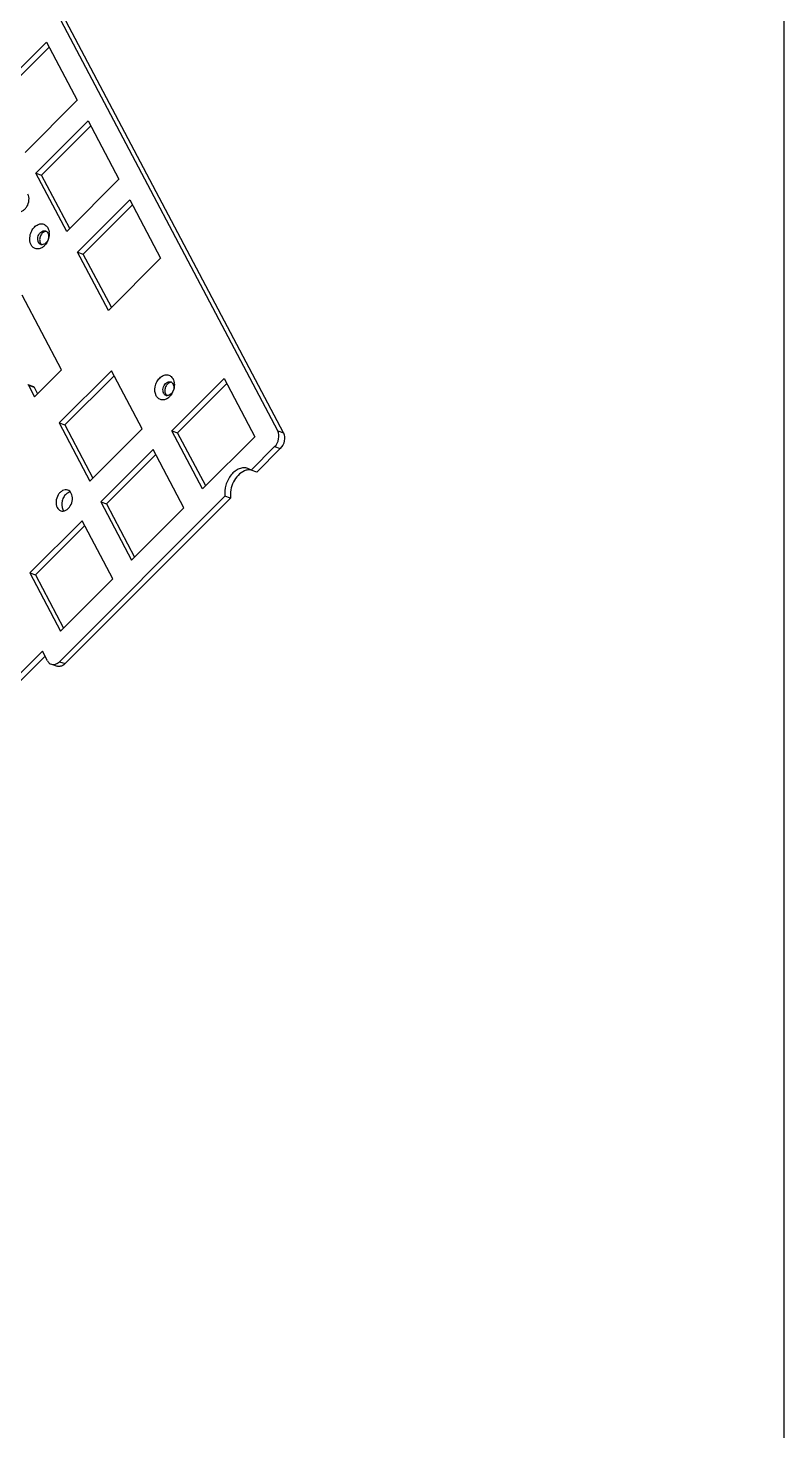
# Model space of a CAD drawing. Header units: millimetres. Extents: x 1236 to 3247, y -1329 to 363.
# Drawn here: x 1914.4 to 2046.3, y -5.6 to 239.2 of the extents above; entities that cross this region are included whole.
import ezdxf

# ---------------------------------------------------------------- set-up
doc = ezdxf.new("R2010")
doc.units = ezdxf.units.MM
doc.header["$LTSCALE"] = 30.734
doc.layers.get('0').update_dxf_attribs({"linetype": 'CONTINUOUS'})

msp = doc.modelspace()

# ---------------------------------------------------------------- linework, layer by layer
at = {"color": 7, "linetype": 'Continuous'}
for p, q in [((1958.005, 168.9), (1909.844, 260.138)), ((1958.988, 168.564), (1910.827, 259.802)), ((1908.553, 227.643), (1917.671, 236.761)), ((1909.536, 227.308), (1918.127, 235.898)), ((1917.671, 236.761), (1923.029, 226.61)), ((1923.029, 226.61), (1913.911, 217.492)), ((1915.825, 213.867), (1924.943, 222.985)), ((1924.943, 222.985), (1930.301, 212.834)), ((1916.808, 213.531), (1925.398, 222.122)), ((1921.183, 203.716), (1915.825, 213.867)), ((1915.825, 213.867), (1916.808, 213.531)), ((1921.71, 204.244), (1916.808, 213.531)), ((1930.301, 212.834), (1921.183, 203.716)), ((1923.097, 200.091), (1932.215, 209.209)), ((1924.08, 199.755), (1932.67, 208.346)), ((1932.215, 209.209), (1937.573, 199.058)), ((1923.097, 200.091), (1924.08, 199.755)), ((1928.455, 189.94), (1923.097, 200.091)), ((1928.982, 190.467), (1924.08, 199.755)), ((1937.573, 199.058), (1928.455, 189.94)), ((1920.278, 179.548), (1913.389, 192.599)), ((1915.589, 174.858), (1920.278, 179.548)), ((1928.993, 179.4), (1919.875, 170.282)), ((1934.351, 169.25), (1928.993, 179.4)), ((1915.434, 176.612), (1914.452, 176.948)), ((1914.517, 176.889), (1915.5, 176.553)), ((1914.517, 176.889), (1915.589, 174.858)), ((1915.5, 176.553), (1916.116, 175.386)), ((1929.449, 178.537), (1920.858, 169.947)), ((1939.554, 168.913), (1948.672, 178.031)), ((1940.537, 168.577), (1949.128, 177.168)), ((1948.672, 178.031), (1954.03, 167.88)), ((1919.875, 170.282), (1920.858, 169.947)), ((1919.875, 170.282), (1925.233, 160.132)), ((1920.858, 169.947), (1925.761, 160.659)), ((1925.233, 160.132), (1934.351, 169.25)), ((1939.554, 168.913), (1940.537, 168.577)), ((1944.912, 158.762), (1939.554, 168.913)), ((1945.44, 159.29), (1940.537, 168.577)), ((1954.03, 167.88), (1944.912, 158.762)), ((1958.005, 168.9), (1958.988, 168.564)), ((1936.265, 165.624), (1927.147, 156.506)), ((1936.721, 164.761), (1928.13, 156.17)), ((1941.623, 155.473), (1936.265, 165.624)), ((1953.368, 162.048), (1957.468, 166.148)), ((1954.351, 161.712), (1958.45, 165.812)), ((1957.468, 166.148), (1958.45, 165.812)), ((1953.368, 162.048), (1952.807, 162.347)), ((1954.351, 161.712), (1953.368, 162.048)), ((1919.931, 128.61), (1948.802, 157.482)), ((1920.913, 128.275), (1949.785, 157.146)), ((1949.785, 157.146), (1948.802, 157.482)), ((1927.147, 156.506), (1928.13, 156.17)), ((1927.147, 156.506), (1932.505, 146.355)), ((1928.13, 156.17), (1933.032, 146.883)), ((1932.505, 146.355), (1941.623, 155.473)), ((1923.858, 153.217), (1914.74, 144.099)), ((1924.314, 152.354), (1915.723, 143.763)), ((1929.216, 143.066), (1923.858, 153.217)), ((1914.74, 144.099), (1915.723, 143.763)), ((1914.74, 144.099), (1920.098, 133.948)), ((1915.723, 143.763), (1920.625, 134.476)), ((1920.098, 133.948), (1929.216, 143.066)), ((1754.157, -32.325), (1916.957, 130.474)), ((1917.862, 128.758), (1916.957, 130.474)), ((1755.14, -32.661), (1917.412, 129.611)), ((1918.518, 128.168), (1919.501, 127.832)), ((1919.931, 128.61), (1920.913, 128.275))]:
    msp.add_line(p, q, dxfattribs=at)
msp.add_lwpolyline([(1235.555, 363.154), (2046.339, 363.154), (2046.339, -194.995), (1235.555, -194.995)], close=True)
for centre, radius, start, end in [((1917.275, 203.173), 0.663, 55.92256, 71.06725), ((1915.658, 203.291), 2.472, 3.46485, 8.58895), ((1916.919, 202.093), 0.702, 228.9724, 234.99278), ((1916.895, 202.062), 0.663, 251.21511, 265.94406), ((1915.821, 202.632), 2.043, 304.06906, 306.0763), ((1939.118, 176.827), 0.663, 55.92256, 71.06725), ((1937.501, 176.945), 2.472, 3.46485, 8.58895), ((1938.762, 175.747), 0.702, 228.9724, 234.99278), ((1938.738, 175.716), 0.663, 251.21511, 265.94406), ((1937.664, 176.286), 2.043, 304.06906, 306.0763), ((1953.141, 160.006), 2.111, 85.17092, 94.60394), ((1922.044, 157.058), 1.223, 101.61412, 104.93961)]:
    msp.add_arc(centre, radius, start, end, dxfattribs=at)
for points, knots in [([(1912.563, 207.206), (1912.702, 207.159), (1913.016, 207.127), (1913.483, 207.278), (1913.909, 207.596), (1914.382, 208.204), (1914.69, 209.13), (1914.583, 209.924), (1914.415, 210.242)], [0, 0, 0, 0, 0.1026322, 0.2135282, 0.3365409, 0.470446, 0.7481745, 1, 1, 1, 1]), ([(1914.965, 201.376), (1914.717, 201.845), (1914.665, 202.749), (1915.033, 203.794), (1915.518, 204.484), (1916.145, 204.943), (1916.848, 205.094), (1917.503, 204.862), (1917.791, 204.506), (1917.896, 204.307)], [0, 0, 0, 0, 0.2627492, 0.4075592, 0.5469758, 0.6729101, 0.7839529, 0.88842, 1, 1, 1, 1]), ([(1916.151, 202.212), (1916.115, 202.526), (1916.243, 203.157), (1916.686, 203.65), (1916.956, 203.766)], [0, 0, 0, 0, 0.5184334, 1, 1, 1, 1]), ([(1916.935, 203.412), (1916.881, 203.357), (1916.675, 203.113), (1916.546, 202.807), (1916.5, 202.571)], [0, 0, 0, 0, 0.2421146, 1, 1, 1, 1]), ([(1917.283, 203.654), (1917.252, 203.641), (1917.125, 203.577), (1917.012, 203.488), (1916.935, 203.412)], [0, 0, 0, 0, 0.2388888, 1, 1, 1, 1]), ([(1916.956, 203.766), (1917.042, 203.804), (1917.221, 203.851), (1917.407, 203.829), (1917.49, 203.8)], [0, 0, 0, 0, 0.5166812, 1, 1, 1, 1]), ([(1917.646, 203.722), (1917.616, 203.724), (1917.492, 203.724), (1917.369, 203.692), (1917.283, 203.654)], [0, 0, 0, 0, 0.2412604, 1, 1, 1, 1]), ([(1917.896, 204.307), (1917.921, 204.259), (1918.018, 204.053), (1918.076, 203.831), (1918.102, 203.66)], [0, 0, 0, 0, 0.2393163, 1, 1, 1, 1]), ([(1917.9, 203.431), (1917.916, 203.401), (1917.976, 203.272), (1918.009, 203.131), (1918.021, 203.023)], [0, 0, 0, 0, 0.2380772, 1, 1, 1, 1]), ([(1918.125, 203.44), (1918.128, 203.397), (1918.134, 203.222), (1918.124, 203.046), (1918.107, 202.915)], [0, 0, 0, 0, 0.2458407, 1, 1, 1, 1]), ([(1916.966, 200.939), (1916.794, 200.823), (1916.427, 200.648), (1915.828, 200.629), (1915.297, 200.89), (1915.057, 201.202), (1914.965, 201.376)], [0, 0, 0, 0, 0.2674242, 0.5098094, 0.7463498, 1, 1, 1, 1]), ([(1916.272, 201.803), (1916.256, 201.833), (1916.196, 201.963), (1916.163, 202.104), (1916.151, 202.212)], [0, 0, 0, 0, 0.2380772, 1, 1, 1, 1]), ([(1916.459, 201.564), (1916.44, 201.58), (1916.367, 201.651), (1916.308, 201.735), (1916.272, 201.803)], [0, 0, 0, 0, 0.2427116, 1, 1, 1, 1]), ([(1916.5, 202.571), (1916.492, 202.531), (1916.467, 202.376), (1916.465, 202.216), (1916.478, 202.1)], [0, 0, 0, 0, 0.2562979, 1, 1, 1, 1]), ([(1916.599, 201.691), (1916.615, 201.662), (1916.679, 201.554), (1916.768, 201.46), (1916.845, 201.406)], [0, 0, 0, 0, 0.2609234, 1, 1, 1, 1]), ([(1917.564, 201.711), (1917.464, 201.611), (1917.245, 201.449), (1916.973, 201.392), (1916.848, 201.401)], [0, 0, 0, 0, 0.5314317, 1, 1, 1, 1]), ([(1917.533, 201.489), (1917.496, 201.439), (1917.345, 201.252), (1917.168, 201.085), (1917.024, 200.98)], [0, 0, 0, 0, 0.2586073, 1, 1, 1, 1]), ([(1918.107, 202.915), (1918.09, 202.786), (1917.991, 202.28), (1917.764, 201.798), (1917.533, 201.489)], [0, 0, 0, 0, 0.2514789, 1, 1, 1, 1]), ([(1918.021, 203.023), (1918.034, 202.907), (1918.029, 202.434), (1917.815, 201.962), (1917.564, 201.711)], [0, 0, 0, 0, 0.2483021, 1, 1, 1, 1]), ([(1936.808, 175.03), (1936.56, 175.499), (1936.508, 176.403), (1936.876, 177.448), (1937.361, 178.137), (1937.987, 178.597), (1938.69, 178.748), (1939.346, 178.516), (1939.634, 178.16), (1939.739, 177.96)], [0, 0, 0, 0, 0.2627492, 0.4075592, 0.5469758, 0.6729101, 0.7839529, 0.88842, 1, 1, 1, 1]), ([(1937.994, 175.866), (1937.958, 176.18), (1938.086, 176.811), (1938.529, 177.303), (1938.798, 177.42)], [0, 0, 0, 0, 0.5184334, 1, 1, 1, 1]), ([(1938.778, 177.066), (1938.723, 177.011), (1938.518, 176.767), (1938.389, 176.461), (1938.342, 176.224)], [0, 0, 0, 0, 0.2421146, 1, 1, 1, 1]), ([(1939.126, 177.308), (1939.095, 177.295), (1938.968, 177.231), (1938.854, 177.142), (1938.778, 177.066)], [0, 0, 0, 0, 0.2388888, 1, 1, 1, 1]), ([(1938.798, 177.42), (1938.884, 177.457), (1939.064, 177.505), (1939.25, 177.482), (1939.333, 177.454)], [0, 0, 0, 0, 0.5166812, 1, 1, 1, 1]), ([(1939.489, 177.376), (1939.459, 177.378), (1939.335, 177.378), (1939.212, 177.345), (1939.126, 177.308)], [0, 0, 0, 0, 0.2412604, 1, 1, 1, 1]), ([(1939.949, 176.568), (1939.933, 176.44), (1939.834, 175.934), (1939.607, 175.451), (1939.376, 175.143)], [0, 0, 0, 0, 0.2514789, 1, 1, 1, 1]), ([(1939.864, 176.677), (1939.877, 176.56), (1939.872, 176.087), (1939.658, 175.615), (1939.407, 175.365)], [0, 0, 0, 0, 0.2483021, 1, 1, 1, 1]), ([(1939.739, 177.96), (1939.764, 177.912), (1939.86, 177.707), (1939.919, 177.485), (1939.945, 177.314)], [0, 0, 0, 0, 0.2393163, 1, 1, 1, 1]), ([(1939.743, 177.085), (1939.759, 177.055), (1939.818, 176.926), (1939.852, 176.785), (1939.864, 176.677)], [0, 0, 0, 0, 0.2380772, 1, 1, 1, 1]), ([(1939.968, 177.094), (1939.971, 177.051), (1939.977, 176.876), (1939.966, 176.7), (1939.949, 176.568)], [0, 0, 0, 0, 0.2458407, 1, 1, 1, 1]), ([(1938.809, 174.593), (1938.637, 174.477), (1938.27, 174.302), (1937.67, 174.283), (1937.14, 174.544), (1936.9, 174.855), (1936.808, 175.03)], [0, 0, 0, 0, 0.2674242, 0.5098094, 0.7463498, 1, 1, 1, 1]), ([(1938.115, 175.457), (1938.099, 175.487), (1938.039, 175.617), (1938.006, 175.758), (1937.994, 175.866)], [0, 0, 0, 0, 0.2380772, 1, 1, 1, 1]), ([(1938.301, 175.218), (1938.283, 175.234), (1938.21, 175.304), (1938.15, 175.389), (1938.115, 175.457)], [0, 0, 0, 0, 0.2427116, 1, 1, 1, 1]), ([(1938.342, 176.224), (1938.335, 176.185), (1938.31, 176.029), (1938.308, 175.87), (1938.321, 175.754)], [0, 0, 0, 0, 0.2562979, 1, 1, 1, 1]), ([(1938.442, 175.345), (1938.458, 175.316), (1938.522, 175.208), (1938.611, 175.114), (1938.687, 175.06)], [0, 0, 0, 0, 0.2609234, 1, 1, 1, 1]), ([(1939.407, 175.365), (1939.307, 175.265), (1939.088, 175.103), (1938.816, 175.046), (1938.691, 175.055)], [0, 0, 0, 0, 0.5314317, 1, 1, 1, 1]), ([(1939.376, 175.143), (1939.339, 175.093), (1939.188, 174.906), (1939.011, 174.739), (1938.867, 174.634)], [0, 0, 0, 0, 0.2586073, 1, 1, 1, 1]), ([(1957.468, 166.148), (1957.825, 166.505), (1958.291, 167.426), (1958.225, 168.483), (1958.005, 168.9)], [0, 0, 0, 0, 0.5169796, 1, 1, 1, 1]), ([(1958.988, 168.564), (1959.208, 168.147), (1959.273, 167.09), (1958.808, 166.169), (1958.45, 165.812)], [0, 0, 0, 0, 0.4830204, 1, 1, 1, 1]), ([(1952.807, 162.347), (1952.573, 162.427), (1952.054, 162.498), (1951.265, 162.316), (1950.512, 161.878), (1949.605, 160.983), (1948.843, 159.489), (1948.712, 158.131), (1948.802, 157.482)], [0, 0, 0, 0, 0.1017876, 0.2098037, 0.3277359, 0.455909, 0.730227, 1, 1, 1, 1]), ([(1952.214, 161.921), (1951.383, 161.571), (1950.353, 160.412), (1949.759, 158.624), (1949.719, 157.622), (1949.785, 157.146)], [0, 0, 0, 0, 0.4792385, 0.7447277, 1, 1, 1, 1]), ([(1952.972, 162.111), (1952.908, 162.106), (1952.649, 162.074), (1952.396, 161.998), (1952.214, 161.921)], [0, 0, 0, 0, 0.2430415, 1, 1, 1, 1]), ([(1921.371, 158.561), (1921.233, 158.609), (1920.919, 158.64), (1920.452, 158.489), (1920.025, 158.171), (1919.553, 157.564), (1919.245, 156.637), (1919.352, 155.843), (1919.52, 155.526)], [0, 0, 0, 0, 0.1026322, 0.2135282, 0.3365409, 0.470446, 0.7481745, 1, 1, 1, 1]), ([(1920.143, 154.965), (1920.282, 154.918), (1920.596, 154.886), (1921.062, 155.037), (1921.489, 155.355), (1921.962, 155.963), (1922.27, 156.889), (1922.162, 157.683), (1921.995, 158.001)], [0, 0, 0, 0, 0.1026322, 0.2135282, 0.3365409, 0.470446, 0.7481745, 1, 1, 1, 1]), ([(1921.239, 157.999), (1921.032, 157.849), (1920.67, 157.443), (1920.255, 156.498), (1920.269, 155.633), (1920.503, 155.19)], [0, 0, 0, 0, 0.248102, 0.5136145, 1, 1, 1, 1]), ([(1921.729, 158.239), (1921.687, 158.228), (1921.513, 158.172), (1921.351, 158.081), (1921.239, 157.999)], [0, 0, 0, 0, 0.2398696, 1, 1, 1, 1]), ([(1921.995, 158.001), (1921.926, 158.131), (1921.753, 158.365), (1921.501, 158.517), (1921.371, 158.561)], [0, 0, 0, 0, 0.5172272, 1, 1, 1, 1]), ([(1919.52, 155.526), (1919.589, 155.396), (1919.761, 155.161), (1920.013, 155.01), (1920.143, 154.965)], [0, 0, 0, 0, 0.5172272, 1, 1, 1, 1]), ([(1917.862, 128.758), (1917.935, 128.621), (1918.117, 128.374), (1918.382, 128.215), (1918.518, 128.168)], [0, 0, 0, 0, 0.5173561, 1, 1, 1, 1]), ([(1918.518, 128.168), (1918.67, 128.116), (1919.014, 128.084), (1919.338, 128.197), (1919.491, 128.279)], [0, 0, 0, 0, 0.4795093, 1, 1, 1, 1]), ([(1919.491, 128.279), (1919.53, 128.3), (1919.688, 128.394), (1919.832, 128.512), (1919.931, 128.61)], [0, 0, 0, 0, 0.2415465, 1, 1, 1, 1]), ([(1920.913, 128.275), (1920.764, 128.126), (1920.439, 127.881), (1920.039, 127.776), (1919.852, 127.776)], [0, 0, 0, 0, 0.5295105, 1, 1, 1, 1])]:
    msp.add_open_spline(points, degree=3, knots=knots, dxfattribs=at)
for points in [[(1917.646, 203.722), (1917.683, 203.697), (1917.718, 203.668), (1917.75, 203.637)], [(1917.75, 203.637), (1917.81, 203.577), (1917.86, 203.507), (1917.9, 203.431)], [(1916.478, 202.1), (1916.487, 202.023), (1916.503, 201.946), (1916.526, 201.871)], [(1916.682, 201.435), (1916.623, 201.454), (1916.567, 201.483), (1916.517, 201.519)], [(1916.526, 201.871), (1916.545, 201.809), (1916.569, 201.749), (1916.599, 201.691)], [(1914.452, 176.948), (1914.431, 176.955), (1914.407, 176.955), (1914.386, 176.949)], [(1914.517, 176.889), (1914.503, 176.915), (1914.479, 176.938), (1914.452, 176.948)], [(1915.5, 176.553), (1915.486, 176.579), (1915.462, 176.602), (1915.434, 176.612)], [(1939.489, 177.376), (1939.526, 177.351), (1939.561, 177.322), (1939.592, 177.291)], [(1939.592, 177.291), (1939.653, 177.231), (1939.703, 177.16), (1939.743, 177.085)], [(1938.321, 175.754), (1938.33, 175.677), (1938.345, 175.6), (1938.368, 175.525)], [(1938.525, 175.088), (1938.466, 175.108), (1938.41, 175.137), (1938.359, 175.172)], [(1938.368, 175.525), (1938.388, 175.463), (1938.412, 175.403), (1938.442, 175.345)], [(1920.503, 155.19), (1920.552, 155.096), (1920.613, 155.006), (1920.684, 154.927)], [(1919.852, 127.776), (1919.734, 127.775), (1919.613, 127.794), (1919.501, 127.832)]]:
    msp.add_open_spline(points, degree=3, dxfattribs=at)

doc.saveas('drawing.dxf')
